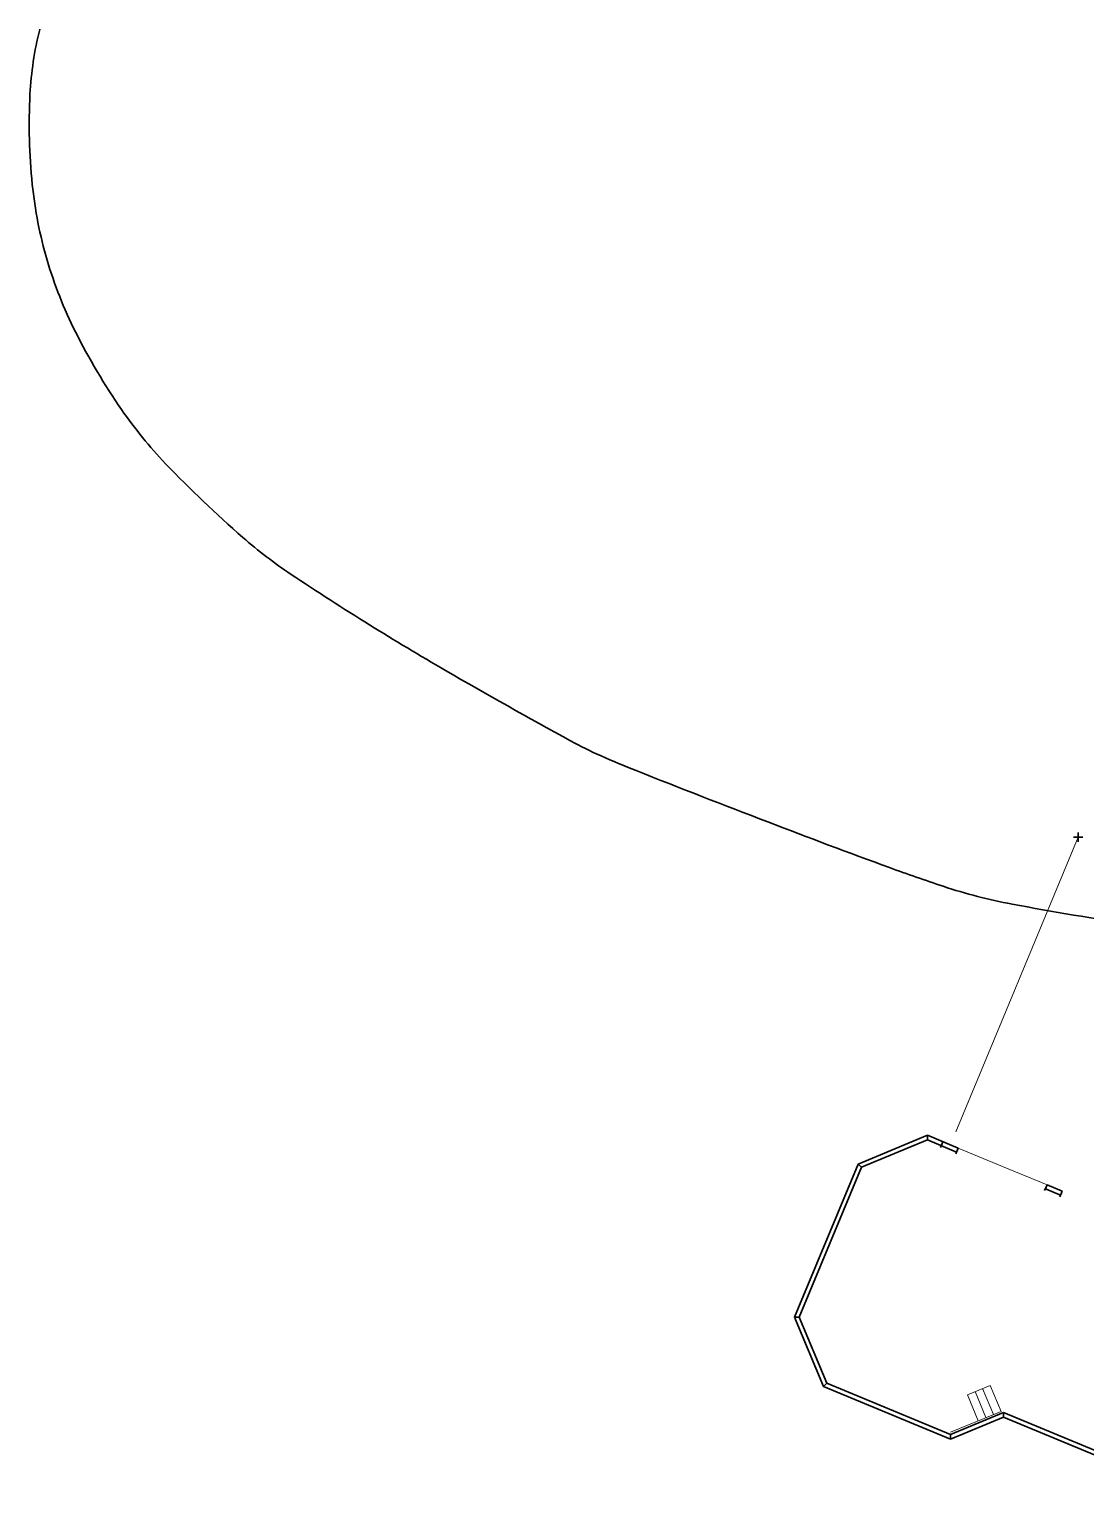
# Model space of a CAD drawing. Header units: inches. Extents: x 22412 to 25615, y 13281 to 15546.
# Drawn here: x 22412 to 23763, y 13680 to 15546 of the extents above; entities that cross this region are included whole.
import ezdxf

# ---------------------------------------------------------------- set-up
doc = ezdxf.new("R2010")
doc.units = ezdxf.units.IN
doc.header["$MEASUREMENT"] = 0
for name, color, linetype, lineweight in [('FLOOR JOISTS PT', 44, 'Continuous', 30), ('FOUNDATION', 7, 'Continuous', 30), ('Object', 4, 'Continuous', 30)]:
    doc.layers.add(name, color=color, linetype=linetype, lineweight=lineweight)

msp = doc.modelspace()

# ---------------------------------------------------------------- linework, layer by layer
at = {"layer": 'FLOOR JOISTS PT'}
for p, q in [((23753.16, 14518.04), (23753.16, 14506.04)), ((23747.16, 14512.04), (23759.16, 14512.04)), ((23471.67, 14094.06), (23560.36, 14130.8)), ((23475.88, 14089.85), (23560.36, 14124.85)), ((23560.36, 14130.8), (23599.62, 14114.54)), ((23560.36, 14124.85), (23560.36, 14130.8)), ((23560.36, 14124.85), (23597.52, 14109.45)), ((23597.52, 14109.45), (23599.62, 14114.54)), ((23390.58, 13898.31), (23471.67, 14094.06)), ((23396.54, 13898.31), (23475.88, 14089.85)), ((23471.67, 14094.06), (23475.88, 14089.85)), ((23711.16, 14062.38), (23713.26, 14067.47)), ((23711.16, 14062.38), (23730.56, 14054.35)), ((23713.26, 14067.47), (23732.66, 14059.43)), ((23730.56, 14054.35), (23732.66, 14059.43)), ((23427.32, 13809.62), (23390.58, 13898.31)), ((23390.58, 13898.31), (23396.54, 13898.31)), ((23431.53, 13813.82), (23396.54, 13898.31)), ((23427.32, 13809.62), (23431.53, 13813.82)), ((23589.92, 13742.26), (23427.32, 13809.62)), ((23589.92, 13748.22), (23431.53, 13813.82)), ((23657.56, 13776.23), (23589.92, 13748.22)), ((23657.56, 13770.28), (23589.92, 13742.26)), ((23875.81, 13685.83), (23657.56, 13776.23)), ((23657.56, 13770.28), (23657.56, 13776.23)), ((23875.81, 13679.87), (23657.56, 13770.28)), ((23589.92, 13742.26), (23589.92, 13748.22))]:
    msp.add_line(p, q, dxfattribs=at)
at = {"layer": 'FOUNDATION', "lineweight": 30}
for p, q in [((23580.22, 14122.57), (23577.16, 14115.18)), ((23599.62, 14114.54), (23596.56, 14107.14)), ((23713.26, 14067.47), (23710.2, 14060.07)), ((23732.66, 14059.43), (23729.6, 14052.04))]:
    msp.add_line(p, q, dxfattribs=at)
at = {"layer": 'FOUNDATION', "lineweight": 9}
for p, q in [((23580.22, 14122.57), (23578.12, 14117.49)), ((23656.44, 14091), (23599.62, 14114.54)), ((23656.44, 14091), (23713.26, 14067.47)), ((23713.26, 14067.47), (23711.16, 14062.38)), ((23640.67, 13810.97), (23611.58, 13798.89)), ((23640.67, 13810.97), (23654.47, 13777.72)), ((23611.58, 13798.89), (23625.38, 13765.64)), ((23621.27, 13802.92), (23635.08, 13769.67)), ((23630.97, 13806.95), (23644.78, 13773.7)), ((23654.47, 13777.72), (23589.92, 13750.92))]:
    msp.add_line(p, q, dxfattribs=at)
at = {"layer": 'Object', "color": 20, "lineweight": 20, "ltscale": 50}
msp.add_line((23753.16, 14512.04), (23596.81, 14135.18), dxfattribs=at)
at = {"layer": 'Object', "color": 7, "lineweight": 30}
for points in [[(22425.41, 15545.75, 0.0000693), (22425.29, 15545.3, 0.0486043), (22412.83, 15462.45, 0.0388436), (22415.75, 15347.25, 0.0454915), (22434.81, 15250.25, 0.0456078), (22470.98, 15158.63, 0.0337717), (22529.83, 15059.26, 0.0408294), (22586.32, 14989.95, 0.0212393), (22685.06, 14895.56, 0.0333434), (22746.64, 14848.39, 0.0075803), (22847.13, 14783.7, 0.0079877), (22944.04, 14725.51, 0.0060247), (23104.06, 14635.42, 0.0209991), (23143.03, 14616.18, 0.0098043), (23188.01, 14597.31, 0.0027428), (23356.35, 14531.63, 0.0037355)], [(23356.35, 14531.63, 0.0038372), (23511.82, 14473.29, 0.0079628), (23580.59, 14449.32, 0.0330616), (23668.54, 14426.54, 0.0110346), (23825.93, 14400.3, 0.0040219)]]:
    msp.add_lwpolyline(points, format="xyb", dxfattribs=at)

doc.saveas('drawing.dxf')
